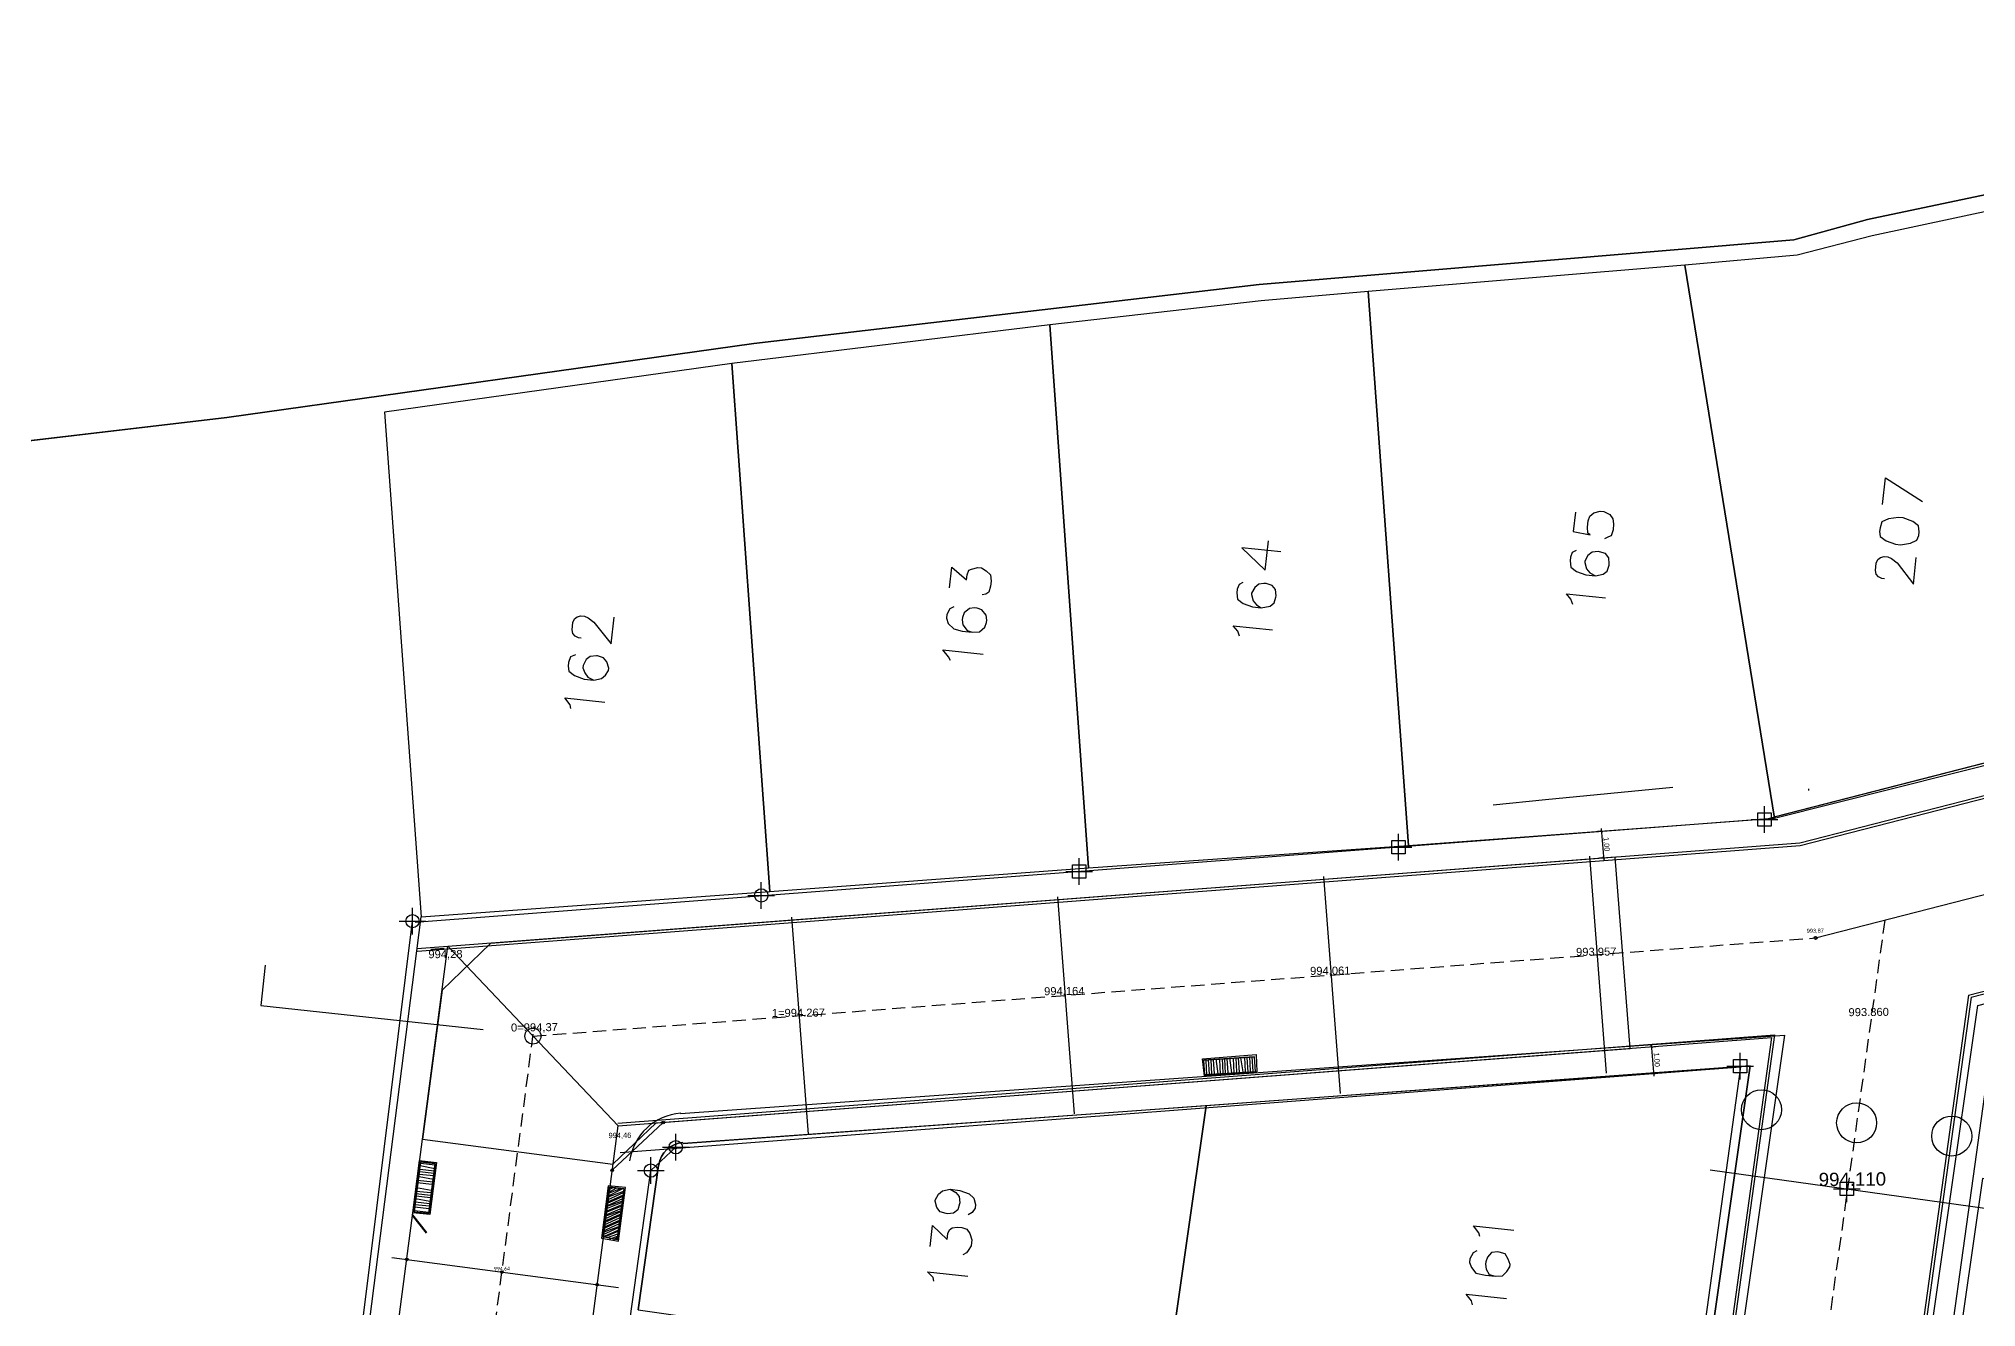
# Model space of a CAD drawing. Header units: metres. Extents: x -977055 to 805873, y -1033982 to 242021.
# Drawn here: x 853 to 925.7, y 1107.4 to 1154.9 of the extents above; entities that cross this region are included whole.
import ezdxf

# ---------------------------------------------------------------- set-up
doc = ezdxf.new("R2010")
doc.units = ezdxf.units.M
doc.header["$PDMODE"] = 32
doc.header["$PDSIZE"] = 1.5
doc.linetypes.add('DASHED', pattern=[0.75, 0.5, -0.25])
for name, color, linetype in [('12-CONDICIONES EXISTENTES', 2, 'Continuous'), ('C-ANNO-MATC-TEXT', 150, 'Continuous'), ('C-ROAD-PROF-TEXT', 11, 'Continuous'), ('LOTE 243', 6, 'Continuous'), ('puntos nov 7', 50, 'Continuous'), ('PUNTOS V', 4, 'Continuous'), ('V-NODE', 1, 'Continuous')]:
    doc.layers.add(name, color=color, linetype=linetype)
doc.layers.add('PDF2_area escolar', color=7, linetype='Continuous', true_color=0x989898)
doc.layers.add('PDF_Geometry', color=7, linetype='Continuous', true_color=0x797979)
doc.styles.add('CITY2', font='stylu.ttf', dxfattribs={"height": 0.2})
doc.styles.get("Standard").update_dxf_attribs({"font": 'arial.ttf'})
doc.dimstyles.new('COTAS2', dxfattribs={"dimtxt": 0.02, "dimasz": 0.1, "dimexe": 0.15, "dimexo": 0.08, "dimgap": 0.05, "dimtad": 1, "dimzin": 0, "dimdsep": 46, "dimtxsty": 'CITY2', "dimblk": 'ARCHTICK', "dimcen": 1, "dimdle": 0.1, "dimclrd": 1, "dimclre": 1, "dimclrt": 2, "dimadec": 0, "dimazin": 0, "dimtfac": 1, "dimtofl": 0, "dimtmove": 0, "dimatfit": 3, "dimldrblk": 'ARCHTICK', "dimfxl": 0.18, "dimtolj": 1, "dimtzin": 0, "dimarcsym": 0})

# ---------------------------------------------------------------- blocks, each defined once
blk = doc.blocks.new('*U274')
at = {"color": 0, "linetype": 'ByBlock', "lineweight": -2, "transparency": 16777216}
for p, q in [((-1, 0), (1, 0)), ((0, -1), (0, 1))]:
    blk.add_line(p, q, dxfattribs=at)
blk.add_circle((0, 0), 0.5, dxfattribs=at)
blk = doc.blocks.new('*U1312', base_point=(875.988, 1112.51, 995.416))
at = {"layer": 'V-NODE', "color": 50, "lineweight": -2, "xscale": 0.5, "yscale": 0.5, "zscale": 0.5}
blk.add_blockref('*U274', (875.988, 1112.51, 995.416), dxfattribs=at)
blk = doc.blocks.new('*U1315', base_point=(876.923, 1113.387, 995.362))
at = {"layer": 'V-NODE', "color": 50, "lineweight": -2, "xscale": 0.5, "yscale": 0.5, "zscale": 0.5}
blk.add_blockref('*U274', (876.923, 1113.387, 995.362), dxfattribs=at)
blk = doc.blocks.new('*U1318', base_point=(867.052, 1121.861, 994.772))
at = {"layer": 'V-NODE', "color": 50, "lineweight": -2, "xscale": 0.5, "yscale": 0.5, "zscale": 0.5}
blk.add_blockref('*U274', (867.052, 1121.861, 994.772), dxfattribs=at)
blk = doc.blocks.new('*U1321', base_point=(880.129, 1122.828, 994.948))
at = {"layer": 'V-NODE', "color": 50, "lineweight": -2, "xscale": 0.5, "yscale": 0.5, "zscale": 0.5}
blk.add_blockref('*U274', (880.129, 1122.828, 994.948), dxfattribs=at)
blk = doc.blocks.new('*U2498')
at = {"color": 0, "linetype": 'ByBlock', "lineweight": -2, "transparency": 16777216}
for p, q in [((-1, 0), (1, 0)), ((0, -1), (0, 1))]:
    blk.add_line(p, q, dxfattribs=at)
blk.add_lwpolyline([(-0.5, -0.5), (-0.5, 0.5), (0.5, 0.5), (0.5, -0.5)], close=True, dxfattribs=at)
blk = doc.blocks.new('*U2750', base_point=(892.046, 1123.719, 994.986))
at = {"layer": 'V-NODE', "color": 130, "lineweight": -2, "xscale": 0.5, "yscale": 0.5, "zscale": 0.5}
blk.add_blockref('*U2498', (892.046, 1123.719, 994.986), dxfattribs=at)
blk = doc.blocks.new('*U2753', base_point=(904.011, 1124.634, 995.008))
at = {"layer": 'V-NODE', "color": 130, "lineweight": -2, "xscale": 0.5, "yscale": 0.5, "zscale": 0.5}
blk.add_blockref('*U2498', (904.011, 1124.634, 995.008), dxfattribs=at)
blk = doc.blocks.new('base')
at = {"layer": 'PDF_Geometry', "lineweight": 25, "extrusion": (-0.000787417, 0.063364, 0.99799), "elevation": 0.026}
for points in [[(-314.355, -197.288), (-299.601, -195.681), (-292.744, -194.188), (-282.663, -192.111), (-274.476, -190.361), (-258.037, -185.154), (-248.029, -180.61), (-240.539, -177.71), (-228.643, -174.042), (-222.733, -172.714), (-217.384, -171.04), (-209.935, -169.248), (-202.16, -164.759), (-196.196, -160.284), (-195.073, -159.817), (-178.095, -157.457), (-154.298, -156.614), (-136.667, -154.611), (-124.436, -153.164), (-118.066, -151.474), (-100.79, -146.646), (-80.955, -140.967), (-73.385, -139.328), (-61.694, -135.822), (-40.504, -131.604), (-37.727, -130.872), (-17.661, -129.441), (1.311, -127.461), (21.092, -124.929), (41.006, -122.83), (47.376, -123.458), (63.592, -123.186), (81.402, -124.312), (85.639, -96.072), (88.705, -66.393), (92.811, -40.781), (97.16, -22.386), (100.596, -1.562), (102.483, 8.32), (109.691, 37.361), (117.528, 76.62), (126.217, 115.638), (131.513, 149.592), (134.682, 173.973), (136.916, 195.591), (139.956, 229.678), (141.558, 250.676), (142.614, 271.37), (143.252, 283.21), (147.066, 312.938), (152.58, 355.631), (153.554, 396.042), (150.869, 418.02), (151.777, 438.639), (150.959, 458.028), (151.777, 438.639), (150.869, 418.02), (153.554, 396.042), (152.58, 355.631), (147.066, 312.938), (143.252, 283.21), (142.614, 271.37), (141.558, 250.676), (139.956, 229.678), (136.916, 195.591), (134.682, 173.973), (131.513, 149.592), (126.217, 115.638), (117.528, 76.62), (109.691, 37.361), (102.483, 8.32), (100.596, -1.562), (97.16, -22.386), (92.811, -40.781), (88.705, -66.393), (85.639, -96.072), (81.402, -124.312), (63.592, -123.186), (47.376, -123.458), (41.006, -122.83), (21.092, -124.929), (1.311, -127.461), (-17.661, -129.441), (-37.727, -130.872), (-40.504, -131.604), (-61.694, -135.822), (-73.385, -139.328), (-80.955, -140.967), (-100.79, -146.646), (-118.066, -151.474), (-124.436, -153.164), (-136.667, -154.611), (-154.298, -156.614), (-178.095, -157.457), (-195.073, -159.817), (-196.196, -160.284), (-202.16, -164.759), (-209.935, -169.248), (-217.384, -171.04), (-222.733, -172.714), (-228.643, -174.042), (-240.539, -177.71), (-248.029, -180.61), (-258.037, -185.154), (-274.476, -190.361), (-282.663, -192.111), (-292.744, -194.188), (-299.601, -195.681), (-314.355, -197.288), (-312.178, -178.446), (-309.146, -157.898), (-306.876, -132.899), (-305.823, -118.002), (-298.643, -78.802), (-291.055, -45.077), (-282.252, -15.116), (-275.645, 10.473), (-270.319, 33.898), (-263.825, 63.164), (-258.15, 86.408), (-284.424, 123.888)], [(-40.929, -120.888), (-41.05, -121.893), (-42.425, -120.986)], [(-29.412, -120.745), (-29.324, -120.014), (-29.958, -119.891), (-29.872, -119.948), (-29.854, -120.182), (-29.882, -120.41), (-29.949, -120.588), (-30.103, -120.708), (-30.342, -120.772), (-30.48, -120.756), (-30.697, -120.637), (-30.818, -120.483), (-30.841, -120.295), (-30.814, -120.066), (-30.741, -119.843), (-30.644, -119.808), (-30.496, -119.734)], [(-18.351, -119.388), (-16.889, -119.564), (-17.76, -118.717), (-17.892, -119.814)], [(-29.424, -119.306), (-29.276, -119.231), (-29.208, -119.054), (-29.192, -118.917), (-29.21, -118.683), (-29.422, -118.518), (-29.776, -118.383), (-30.142, -118.339), (-30.427, -118.397), (-30.581, -118.518), (-30.654, -118.741), (-30.66, -118.786), (-30.642, -119.02), (-30.521, -119.174), (-30.298, -119.247), (-30.252, -119.253), (-30.018, -119.235), (-29.864, -119.114), (-29.746, -118.897), (-29.74, -118.851), (-29.804, -118.611), (-29.925, -118.458), (-30.142, -118.339)], [(-40.964, -118.101), (-40.873, -118.112), (-40.741, -118.175), (-40.661, -118.277), (-40.632, -118.42), (-40.665, -118.694), (-40.727, -118.825), (-40.829, -118.906), (-40.972, -118.935), (-41.109, -118.919), (-41.241, -118.856), (-41.453, -118.692), (-42.05, -117.878), (-42.171, -118.883)], [(-5.919, -118.197), (-6.013, -118.974), (-6.558, -118.491), (-6.58, -118.673), (-6.647, -118.851), (-6.744, -118.885), (-6.984, -118.949), (-7.121, -118.933), (-7.293, -118.819), (-7.459, -118.66), (-7.477, -118.426), (-7.455, -118.243), (-7.382, -118.02), (-7.279, -117.94), (-7.137, -117.911)], [(-16.917, -118.263), (-16.769, -118.188), (-16.701, -118.01), (-16.685, -117.873), (-16.703, -117.639), (-16.915, -117.475), (-17.27, -117.339), (-17.59, -117.301), (-17.921, -117.353), (-18.074, -117.474), (-18.147, -117.697), (-18.153, -117.743), (-18.135, -117.977), (-18.014, -118.13), (-17.791, -118.204), (-17.7, -118.215), (-17.511, -118.191), (-17.358, -118.07), (-17.239, -117.853), (-17.233, -117.807), (-17.297, -117.568), (-17.418, -117.414), (-17.59, -117.301)], [(-29.273, -117.284), (-29.204, -117.478), (-29.043, -117.683), (-30.506, -117.507)], [(7.921, -116.479), (8.012, -116.49), (8.144, -116.552), (8.224, -116.655), (8.253, -116.797), (8.22, -117.071), (8.158, -117.203), (8.056, -117.283), (7.913, -117.313), (7.776, -117.296), (7.644, -117.234), (7.432, -117.069), (6.789, -116.25), (6.668, -117.255)], [(-6.065, -117.483), (-5.917, -117.408), (-5.798, -117.191), (-5.782, -117.054), (-5.851, -116.86), (-6.058, -116.65), (-6.372, -116.565), (-6.738, -116.521), (-7.017, -116.534), (-7.222, -116.695), (-7.29, -116.872), (-7.301, -116.964), (-7.277, -117.152), (-7.116, -117.357), (-6.939, -117.424), (-6.848, -117.435), (-6.659, -117.412), (-6.455, -117.251), (-6.387, -117.074), (-6.376, -116.982), (-6.399, -116.794), (-6.56, -116.589), (-6.738, -116.521)], [(-16.766, -116.24), (-16.697, -116.434), (-16.536, -116.639), (-17.999, -116.463)], [(8.135, -115.855), (8.329, -115.786), (8.402, -115.563), (8.419, -115.426), (8.395, -115.238), (8.183, -115.073), (7.828, -114.937), (7.463, -114.893), (7.177, -114.952), (7.024, -115.072), (6.91, -115.244), (6.899, -115.336), (6.963, -115.575), (7.084, -115.729), (7.307, -115.802), (7.352, -115.808), (7.586, -115.789), (7.74, -115.669), (7.859, -115.451), (7.87, -115.36), (7.801, -115.166), (7.68, -115.012), (7.463, -114.893)], [(-5.914, -115.461), (-5.839, -115.609), (-5.638, -115.865), (-7.147, -115.684)], [(8.332, -113.839), (8.361, -113.981), (8.562, -114.238), (7.053, -114.056)], [(-73.972, -29.127), (-75.851, -30.477), (-73.972, -29.127), (-35.504, -35.06), (-34.154, -36.938), (-44.268, -102.03), (-86.666, -112.549), (-88.335, -111.003), (-75.851, -30.477)], [(-32.936, -110.351), (-28.158, -109.953), (-26.189, -109.773)], [(90.41, -55.701), (23.541, -45.327), (22.42, -46.165), (14.042, -106.087)], [(19.91, -104.337), (20.092, -102.828), (11.773, -101.826)], [(4.42, -98.575), (-37.003, -101.004), (-27.234, -38.004)], [(-17.159, -99.871), (-15.246, -99.776), (-15.221, -100.336), (-17.134, -100.43)], [(-15.338, -99.765), (-15.312, -100.325)], [(-15.435, -99.8), (-15.409, -100.36)], [(-15.526, -99.789), (-15.501, -100.349)], [(-15.623, -99.824), (-15.592, -100.338)], [(-15.76, -99.807), (-15.689, -100.372)], [(-15.852, -99.796), (-15.826, -100.356)], [(-15.949, -99.831), (-15.923, -100.39)], [(-16.04, -99.82), (-16.015, -100.379)], [(-16.137, -99.855), (-16.106, -100.368)], [(-16.274, -99.838), (-16.203, -100.403)], [(-16.365, -99.827), (-16.34, -100.387)], [(-16.462, -99.862), (-16.437, -100.421)], [(-16.554, -99.851), (-16.528, -100.41)], [(-16.696, -99.88), (-16.62, -100.399)], [(-16.788, -99.869), (-16.762, -100.428)], [(-16.879, -99.858), (-16.854, -100.417)], [(-16.976, -99.893), (-16.951, -100.452)], [(-17.068, -99.882), (-17.042, -100.441)], [(6.095, -91.219), (5.257, -96.636), (6.095, -91.219), (-13.659, -88.143), (-15.292, -98.612), (4.324, -97.451), (-35.706, -99.862), (-33.414, -85.067)], [(14.449, -95.007), (14.178, -96.876), (13.629, -96.81), (13.901, -94.941)], [(14.244, -96.327), (13.701, -96.216)], [(14.233, -96.419), (13.684, -96.353)], [(14.222, -96.51), (13.673, -96.444)], [(14.211, -96.602), (13.662, -96.536)], [(14.194, -96.739), (13.651, -96.627)], [(14.183, -96.83), (13.635, -96.764)], [(14.378, -95.602), (13.829, -95.535)], [(14.367, -95.693), (13.818, -95.627)], [(14.355, -95.784), (13.807, -95.718)], [(14.339, -95.922), (13.796, -95.81)], [(14.317, -96.104), (13.768, -96.038)], [(14.306, -96.196), (13.712, -96.124)], [(6.843, -93.859), (6.566, -95.773), (7.115, -95.839), (7.386, -93.971), (6.799, -94.225)], [(7.187, -95.245), (6.6, -95.499)], [(7.181, -95.291), (6.594, -95.545)], [(7.17, -95.382), (6.583, -95.636)], [(7.159, -95.474), (6.578, -95.682)], [(7.154, -95.52), (6.612, -95.779)], [(7.143, -95.611), (6.704, -95.79)], [(7.137, -95.657), (6.841, -95.806)], [(7.126, -95.748), (6.978, -95.823)], [(7.115, -95.839), (7.069, -95.834)], [(-5.654, -95.599), (-5.872, -95.48), (-5.993, -95.327), (-6.011, -95.093), (-6.005, -95.047), (-5.932, -94.824), (-5.778, -94.703), (-5.544, -94.685), (-5.499, -94.691), (-5.276, -94.764), (-5.155, -94.918), (-5.091, -95.157), (-5.097, -95.203), (-5.216, -95.42), (-5.369, -95.541), (-5.654, -95.599), (-6.02, -95.555), (-6.375, -95.42), (-6.541, -95.261), (-6.605, -95.021), (-6.588, -94.884), (-6.475, -94.712), (-6.327, -94.637)], [(14.444, -95.053), (13.895, -94.987)], [(14.427, -95.19), (13.879, -95.124)], [(14.416, -95.282), (13.868, -95.216)], [(14.405, -95.373), (13.857, -95.307)], [(14.389, -95.51), (13.846, -95.398)], [(7.32, -94.519), (6.733, -94.773)], [(7.315, -94.565), (6.728, -94.819)], [(7.304, -94.657), (6.717, -94.91)], [(7.293, -94.748), (6.666, -94.951)], [(7.287, -94.794), (6.655, -95.042)], [(7.276, -94.885), (6.644, -95.133)], [(7.271, -94.931), (6.638, -95.179)], [(7.26, -95.022), (6.627, -95.271)], [(7.249, -95.114), (6.622, -95.316)], [(7.198, -95.154), (6.611, -95.408)], [(7.375, -94.062), (6.788, -94.316)], [(7.364, -94.154), (6.783, -94.362)], [(7.359, -94.2), (6.772, -94.453)], [(7.348, -94.291), (6.761, -94.545)], [(7.342, -94.337), (6.755, -94.59)], [(7.341, -93.965), (6.805, -94.179)], [(7.331, -94.428), (6.744, -94.682)], [(7.204, -93.949), (6.816, -94.088)], [(7.118, -93.892), (6.827, -93.996)], [(-4.887, -93.466), (-4.981, -94.243), (-5.52, -93.714), (-5.548, -93.943), (-5.61, -94.075), (-5.712, -94.155), (-5.901, -94.179), (-6.083, -94.157), (-6.261, -94.089), (-6.381, -93.935), (-6.445, -93.696), (-6.418, -93.467), (-6.304, -93.295), (-6.248, -93.209), (-6.099, -93.135)], [(-25.49, -93.581), (-25.461, -93.723), (-25.26, -93.979), (-26.768, -93.798)], [(6.981, -93.876), (6.832, -93.951)], [(-25.378, -93.038), (-25.23, -92.963), (-25.111, -92.745), (-25.094, -92.608), (-25.164, -92.414), (-25.325, -92.209), (-25.685, -92.12), (-26.05, -92.076), (-26.33, -92.088), (-26.489, -92.255), (-26.603, -92.426), (-26.614, -92.518), (-26.544, -92.712), (-26.429, -92.911), (-26.206, -92.984), (-26.161, -92.99), (-25.927, -92.972), (-25.767, -92.805), (-25.7, -92.628), (-25.689, -92.537), (-25.712, -92.348), (-25.827, -92.149), (-26.05, -92.076)], [(-5.007, -92.153), (-4.978, -92.296), (-4.772, -92.506), (-6.28, -92.324)], [(-25.181, -91.021), (-25.152, -91.164), (-24.951, -91.42), (-26.46, -91.238)]]:
    blk.add_lwpolyline(points, dxfattribs=at)
for points in [[(-33.631, -129.975), (-36.733, -109.151), (-50.149, -112.358), (-45.414, -131.94), (-40.661, -130.983), (-37.843, -130.302)], [(-21.751, -129.134), (-22.997, -108.302), (-36.733, -109.151), (-33.631, -129.975)], [(-9.793, -128.024), (-10.997, -107.615), (-22.997, -108.302), (-21.751, -129.134), (-17.727, -128.83)], [(2.142, -126.726), (0.963, -106.876), (-10.997, -107.615), (-9.793, -128.024)], [(15.188, -125.052), (14.042, -106.087), (0.963, -106.876), (2.142, -126.726)], [(-40.808, -119.882), (-40.832, -119.694), (-41.044, -119.529), (-41.398, -119.394), (-41.581, -119.372), (-41.958, -119.419), (-42.203, -119.529), (-42.27, -119.706), (-42.287, -119.843), (-42.269, -120.077), (-42.057, -120.242), (-41.702, -120.377), (-41.519, -120.399), (-41.143, -120.352), (-40.898, -120.242), (-40.824, -120.019)], [(-17.205, -99.865), (-15.241, -99.731), (-15.181, -100.387), (-17.19, -100.516)], [(-15.221, -100.336), (-15.246, -99.776), (-17.159, -99.871), (-17.134, -100.43)], [(-33.414, -85.067), (-35.706, -99.862), (-15.292, -98.612), (-13.659, -88.143)], [(14.5, -94.967), (14.218, -96.927), (13.578, -96.85), (13.86, -94.89)], [(13.629, -96.81), (14.178, -96.876), (14.449, -95.007), (13.901, -94.941)], [(-62.277, -80.616), (-64.12, -92.451), (-44.365, -95.526), (-42.522, -83.692)], [(6.803, -93.808), (6.515, -95.814), (7.155, -95.891), (7.438, -93.931)], [(7.115, -95.839), (6.566, -95.773), (6.843, -93.859), (7.386, -93.971)]]:
    blk.add_lwpolyline(points, close=True, dxfattribs=at)
blk.add_lwpolyline([(4.336, -97.483, 0.353005), (5.255, -96.646, -0.353005)], format="xyb", close=True, dxfattribs=at)
at = {"layer": 'PDF_Geometry', "color": 215, "lineweight": 50, "true_color": 0xa9529f, "extrusion": (-0.000787417, 0.063364, 0.99799), "elevation": 0.026}
blk.add_lwpolyline([(13.989, -94.21), (14.511, -94.876)], dxfattribs=at)
blk = doc.blocks.new('*U4239')
at = {"color": 0, "linetype": 'ByBlock', "lineweight": -2, "transparency": 16777216}
for p, q in [((-1, 0), (1, 0)), ((0, -1), (0, 1))]:
    blk.add_line(p, q, dxfattribs=at)
blk.add_lwpolyline([(-0.5, -0.5), (-0.5, 0.5), (0.5, 0.5), (0.5, -0.5)], close=True, dxfattribs=at)
blk = doc.blocks.new('_ArchTick')
at = {"color": 0, "linetype": 'ByBlock', "const_width": 0.15}
blk.add_lwpolyline([(-0.5, -0.5), (0.5, 0.5)], dxfattribs=at)
blk = doc.blocks.new('*D4943')
at = {"color": 1, "linetype": 'Continuous', "lineweight": -2, "transparency": 16777216}
for p, q in [((913.466, 1117.149), (913.661, 1117.164)), ((913.543, 1116.152), (913.738, 1116.167))]:
    blk.add_line(p, q, dxfattribs=at)
at = {"color": 1, "lineweight": -2, "transparency": 16777216}
blk.add_line((913.596, 1116.056), (913.504, 1117.252), dxfattribs=at)
at = {"layer": 'Defpoints', "color": 0, "transparency": 16777216}
for p in [(913.387, 1117.143, 995.067), (913.512, 1117.153), (913.463, 1116.146, 995.067)]:
    blk.add_point(p, dxfattribs=at)
at = {"color": 1, "lineweight": -2, "transparency": 16777216, "xscale": 0.1, "yscale": 0.1, "zscale": 0.1}
for p, rotation in [((913.512, 1117.153), 94.37753879972952), ((913.588, 1116.156), 274.3775387997295)]:
    blk.add_blockref('_ArchTick', p, dxfattribs=dict(at, rotation=rotation))
at = {"color": 2, "transparency": 16777216, "insert": (913.703, 1116.666), "char_height": 0.2, "attachment_point": 5, "rotation": 274.37754, "style": 'CITY2'}
blk.add_mtext('\\A1;1.00', dxfattribs=at)
blk = doc.blocks.new('*D4944')
at = {"color": 1, "linetype": 'Continuous', "lineweight": -2, "transparency": 16777216}
for p, q in [((911.569, 1125.228), (911.477, 1125.221)), ((911.646, 1124.231), (911.553, 1124.224))]:
    blk.add_line(p, q, dxfattribs=at)
at = {"color": 1, "lineweight": -2, "transparency": 16777216}
blk.add_line((911.619, 1125.332), (911.71, 1124.136), dxfattribs=at)
at = {"layer": 'Defpoints', "color": 0, "transparency": 16777216}
for p in [(911.649, 1125.234, 995.067), (911.703, 1124.235), (911.725, 1124.237, 995.067)]:
    blk.add_point(p, dxfattribs=at)
at = {"color": 1, "lineweight": -2, "transparency": 16777216, "xscale": 0.1, "yscale": 0.1, "zscale": 0.1}
for p, rotation in [((911.626, 1125.232), 94.37753879972855), ((911.703, 1124.235), 274.3775387997285)]:
    blk.add_blockref('_ArchTick', p, dxfattribs=dict(at, rotation=rotation))
at = {"color": 2, "transparency": 16777216, "insert": (911.818, 1124.746), "char_height": 0.2, "attachment_point": 5, "rotation": 274.37754, "style": 'CITY2'}
blk.add_mtext('\\A1;1.00', dxfattribs=at)

msp = doc.modelspace()

# ---------------------------------------------------------------- linework, layer by layer
at = {"elevation": 995.067}
msp.add_lwpolyline([(912.69915, 1117.09049), (912.14397, 1124.26111), (869.97397, 1121.02111), (868.16297, 1119.27611), (867.42919, 1113.68356), (874.56793, 1112.74633), (874.56797, 1112.74611), (876.18838, 1114.29554), (912.69915, 1117.09049)], dxfattribs=at)
at = {"color": 1}
msp.add_circle((919.65585, 1121.23357, 995.067), 0.05582, dxfattribs=at)
for centre in [(917.62632, 1114.79372, 996.877), (921.19218, 1114.29911, 996.877), (924.75804, 1113.8045, 996.877)]:
    msp.add_circle(centre, 0.75)
at = {"layer": '12-CONDICIONES EXISTENTES', "color": 1}
for points, elevation in [([(876.45136, 1114.31567), (874.53829, 1112.52127)], 995.362), ([(876.923, 1113.387), (875.988, 1112.51)], 995.362), ([(866.28263, 1109.25542), (874.76923, 1108.12733)], 996.877)]:
    msp.add_lwpolyline(points, dxfattribs=dict(at, elevation=elevation))
for centre in [(876.45136, 1114.31567, 995.362), (874.53829, 1112.52127, 995.362), (866.83779, 1109.18162, 996.877), (870.4064, 1108.70726, 996.877), (873.97502, 1108.23291, 996.877)]:
    msp.add_circle(centre, 0.05, dxfattribs=at)
at = {"layer": 'LOTE 243', "color": 2, "elevation": 994.772}
for points in [[(919.06471, 1124.79885), (965.79461, 1136.7981)], [(919.08108, 1124.69981), (965.81948, 1136.70124)], [(919.65427, 1121.23345), (966.68997, 1133.31122)], [(925.39062, 1119.09288), (967.68711, 1129.95372)], [(925.48046, 1119.0127), (967.66015, 1129.84355)]]:
    msp.add_lwpolyline(points, dxfattribs=at)
at = {"layer": 'LOTE 243', "elevation": 994.859}
msp.add_lwpolyline([(918.14061, 1125.77992), (927.772, 1128.25495)], dxfattribs=at)
at = {"layer": 'LOTE 243'}
msp.add_lwpolyline([(919.39594, 1126.76006), (919.39594, 1126.82386)], dxfattribs=at)
at = {"layer": 'LOTE 243', "color": 1}
for points, elevation in [([(867.15079, 1121.82769), (917.8698, 1125.7103)], 995.067), ([(867.22712, 1120.8306), (919.06471, 1124.79885)], 995.067), ([(867.23475, 1120.7309), (919.08108, 1124.69981)], 995.067), ([(860.51172, 1061.01916), (868.37945, 1120.91882)], 997.399), ([(925.39062, 1119.09288), (916.35269, 1053.93449), (914.01007, 1037.20492)], 995.204), ([(925.48046, 1119.0127), (916.45174, 1053.92069), (914.10911, 1037.19105)], 995.204), ([(926.47097, 1118.87531), (917.44216, 1053.78265), (915.09944, 1037.05237)], 995.204), ([(874.74931, 1114.28567), (918.1173, 1117.60555)], 995.067), ([(874.75694, 1114.18596), (918.0012, 1117.49637)], 995.067), ([(918.0012, 1117.49637), (909.32066, 1054.91453), (906.97796, 1038.18442)], 995.204), ([(918.1173, 1117.60555), (909.4197, 1054.90073), (907.07699, 1038.17056)], 995.204), ([(874.83327, 1113.18888), (916.84018, 1116.40457)], 995.067), ([(916.84018, 1116.40457), (908.33023, 1055.05256), (905.98762, 1038.3231)], 995.204), ([(867.68647, 1060.35605), (874.75694, 1114.18596)], 997.399)]:
    msp.add_lwpolyline(points, dxfattribs=dict(at, elevation=elevation))
at = {"layer": 'LOTE 243', "color": 1, "linetype": 'DASHED'}
for points, elevation in [([(922.24635, 1121.89904), (912.8862, 1054.41761)], 995.204), ([(867.74386, 1120.81285), (868.36684, 1120.86)], 995.067), ([(871.56819, 1117.55239), (919.65585, 1121.23357)], 995.067), ([(863.8949, 1059.13301), (871.61482, 1117.90737)], 997.399)]:
    msp.add_lwpolyline(points, dxfattribs=dict(at, elevation=elevation))
at = {"layer": 'PDF_Geometry', "lineweight": 25, "extrusion": (-0.000787417, 0.063364, 0.99799)}
msp.add_arc((-891.01964, -1036.45449, 1060.76006), 2.0947, 273.4073421, 351.1808272, dxfattribs=at)
at = {"layer": 'PUNTOS V', "color": 1}
for p, q in [((911.17672, 1124.30437, 995.067), (911.8001, 1116.16116, 995.067)), ((901.20589, 1123.54109, 995.067), (901.82927, 1115.39788, 995.067)), ((891.23507, 1122.77781, 995.067), (891.85844, 1114.6346, 995.067)), ((881.26424, 1122.01453, 995.067), (881.88761, 1113.87132, 995.067))]:
    msp.add_line(p, q, dxfattribs=at)
for points, elevation in [([(917.8698, 1125.7103), (965.945, 1138.055)], 994.772), ([(874.75694, 1114.18596), (868.37945, 1120.91882)], 995.067), ([(915.70407, 1112.53801), (926.082, 1111.09443)], 996.877)]:
    msp.add_lwpolyline(points, dxfattribs=dict(at, elevation=elevation))
at = {"layer": 'PUNTOS V'}
for points, elevation in [([(859.596, 1061.824), (867.052, 1121.861)], 997.399), ([(868.744, 1060.598), (875.988, 1112.51)], 997.354)]:
    msp.add_lwpolyline(points, dxfattribs=dict(at, elevation=elevation))
at = {"layer": 'PUNTOS V', "color": 1}
msp.add_circle((871.56819, 1117.55239, 994.772), 0.3, dxfattribs=at)

# ---------------------------------------------------------------- block references
at = {"layer": 'C-ANNO-MATC-TEXT', "lineweight": -2, "xscale": 0.5, "yscale": 0.5, "zscale": 0.5}
msp.add_blockref('*U4239', (920.819, 1111.827, 994.108), dxfattribs=at)
at = {"layer": 'PDF2_area escolar'}
msp.add_blockref('base', (882.736, 1016.336, 999.038), dxfattribs=at)
at = {"layer": 'puntos nov 7'}
for name, p in [('*U1321', (880.129, 1122.828, 994.948)), ('*U1318', (867.052, 1121.861, 994.772)), ('*U1315', (876.923, 1113.387, 995.362)), ('*U1312', (875.988, 1112.51, 995.416))]:
    msp.add_blockref(name, p, dxfattribs=at)
at = {"layer": 'V-NODE', "color": 130, "lineweight": -2, "xscale": 0.5, "yscale": 0.5, "zscale": 0.5}
for p in [(917.744, 1125.678, 994.859), (916.824, 1116.426, 995.204)]:
    msp.add_blockref('*U2498', p, dxfattribs=at)
at = {"layer": 'V-NODE'}
for name, p in [('*U2753', (904.011, 1124.634, 995.008)), ('*U2750', (892.046, 1123.719, 994.986))]:
    msp.add_blockref(name, p, dxfattribs=at)

# ---------------------------------------------------------------- texts
at = {"layer": 'C-ROAD-PROF-TEXT', "color": 11, "linetype": 'Continuous', "lineweight": -3, "attachment_point": 8, "rotation": 0.5711077}
for s, insert, char_height in [('{\\C2;993,87}', (919.64314, 1121.39962, 995.067), 0.15), ('{\\C2;994,28}', (868.29041, 1120.42107, 995.067), 0.3), ('{\\C2;993.957}', (911.43197, 1120.56228), 0.3), ('{\\C2;994,061}', (901.46115, 1119.799, 995.067), 0.3), ('{\\C2;994,164}', (891.49032, 1119.03572, 995.067), 0.3), ('{\\C2;993.860}', (921.64595, 1118.30126), 0.3), ('{\\C2;0=994,37}', (871.62609, 1117.67718, 995.067), 0.3), ('{\\C2;1=994.267}', (881.51949, 1118.27244, 1990.134), 0.3), ('{\\C2;994,46}', (874.82899, 1113.69309, 995.067), 0.2), ('{\\C2;994.110}', (921.03569, 1111.93008), 0.5), ('{\\fCalibri|b0|i0|c0|p34;\\H0.91667x;\\C256;994.64}', (870.40688, 1108.76094, 996.877), 0.15)]:
    msp.add_mtext(s, dxfattribs=dict(at, insert=insert, char_height=char_height))

# ---------------------------------------------------------------- dimensions: what is measured, and where the dimension line sits
at = {"color": 1}
for p1, p2, distance, picture, middle in [((911.64906, 1125.2341, 995.067), (911.72539, 1124.23701, 995.067), -0.02265, '*D4944', (911.81778, 1124.74555)), ((913.46285, 1116.14603, 995.067), (913.38652, 1117.14311, 995.067), -0.12569, '*D4943', (913.70315, 1116.66588))]:
    dim = msp.add_aligned_dim(p1=p1, p2=p2, distance=distance, dimstyle='COTAS2', dxfattribs=at)
    dim.commit()
    dim.dimension.update_dxf_attribs({"geometry": picture, "text_midpoint": middle})

doc.saveas('drawing.dxf')
